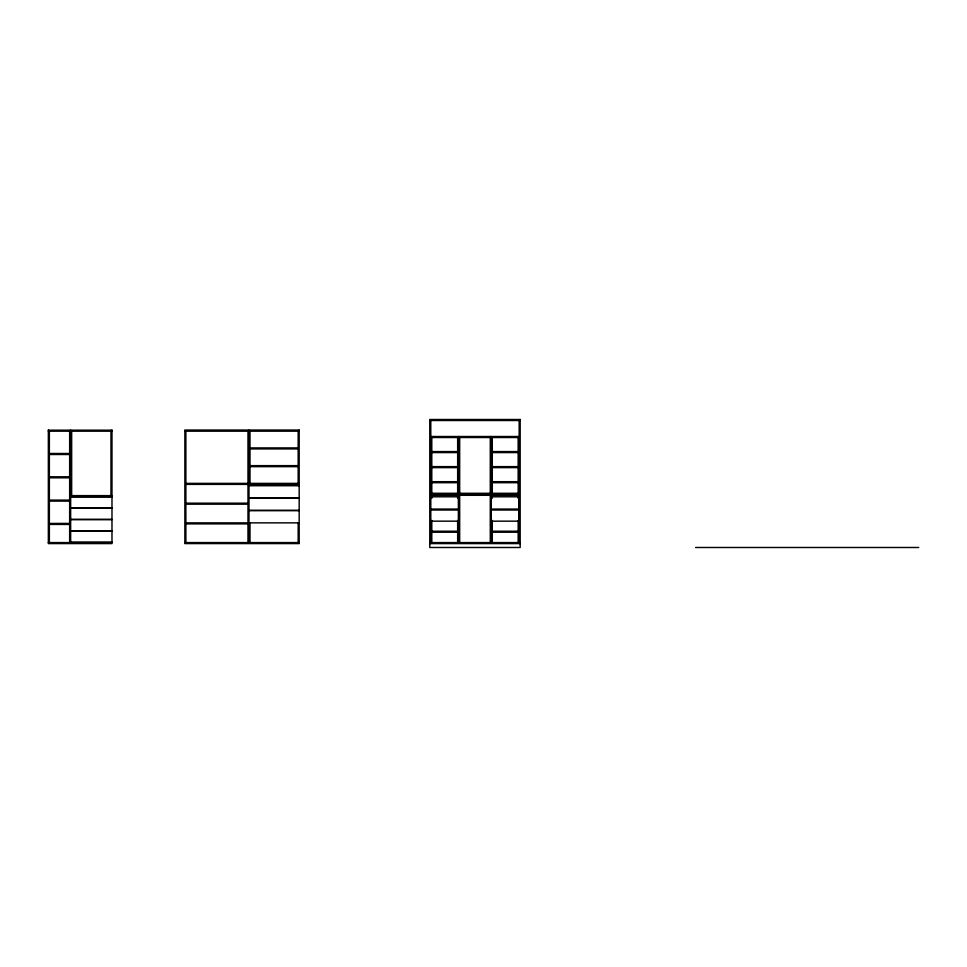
<?xml version="1.0" encoding="UTF-8"?>
<svg xmlns="http://www.w3.org/2000/svg" width="967" height="967" viewBox="0 0 967 967"><rect width="100%" height="100%" fill="white"/><g stroke="black" fill="none" stroke-linecap="round" stroke-linejoin="round"><path stroke-width="1.45" d="M429.783 420.512L520.173 420.512M48.35 430.182L111.979 430.182M48.35 431.185L111.979 431.185M184.866 431.185L299.178 431.185M430.786 436.516L519.17 436.516M430.786 437.519L519.17 437.519M249.994 447.914L298.174 447.914M249.994 448.918L298.174 448.918M431.79 451.577L457.657 451.577M492.288 451.577L518.167 451.577M431.79 452.58L457.657 452.58M492.288 452.58L518.167 452.58M49.353 453.487L69.648 453.487M49.353 454.502L69.648 454.502M249.994 465.647L298.174 465.647M431.79 466.626L457.657 466.626M492.288 466.626L518.167 466.626M249.994 466.65L298.174 466.65M431.79 467.629L457.657 467.629M492.288 467.629L518.167 467.629M49.353 476.804L69.648 476.804M49.353 477.807L69.648 477.807M431.79 481.687L457.657 481.687M492.288 481.687L518.167 481.687M431.79 482.69L457.657 482.69M492.288 482.69L518.167 482.69M185.869 483.379L247.987 483.379M248.99 483.379L299.178 483.379M185.869 484.382L247.987 484.382M248.99 484.382L299.178 484.382M248.99 485.386L299.178 485.386M249.099 485.615L299.178 485.615M430.786 493.291L519.17 493.291M430.786 494.294L519.17 494.294M430.786 495.297L519.17 495.297M70.651 495.624L111.979 495.624M70.651 496.627L111.979 496.627M70.772 496.857L111.979 496.857M430.786 496.796L458.443 496.796L458.443 509.065L430.786 509.065M491.284 496.796L518.953 496.796L518.953 509.065L491.284 509.065M249.099 497.884L299.178 497.884M249.099 498.102L299.178 498.102M49.353 500.108L69.648 500.108M49.353 501.111L69.648 501.111M185.869 503.178L247.987 503.178M185.869 504.182L247.987 504.182M70.772 508.013L111.979 508.013M70.772 508.231L111.979 508.231M430.786 510.02L458.443 510.02L458.443 521.165L430.786 521.165M491.284 510.02L518.953 510.02L518.953 521.165L491.284 521.165M249.099 510.371L299.178 510.371M249.099 510.6L299.178 510.6M70.772 519.388L111.979 519.388M70.772 519.605L111.979 519.605M185.869 522.869L247.987 522.869M249.099 522.869L299.178 522.869M49.353 523.425L69.648 523.425M185.869 523.872L247.987 523.872M49.353 524.428L69.648 524.428M70.772 530.762L111.979 530.762M70.772 530.98L111.979 530.98M431.79 531.209L457.657 531.209M492.288 531.209L518.167 531.209M431.79 532.213L457.657 532.213M492.288 532.213L518.167 532.213M70.772 542.136L111.979 542.136M48.35 542.584L111.979 542.584M184.866 542.584L299.178 542.584M429.783 542.584L520.173 542.584M429.783 543.587L520.173 543.587M695.587 547.491L918.65 547.491M519.17 420.512L519.17 542.584M518.167 437.519L518.167 493.291M518.167 495.297L518.167 498.247M518.167 520.415L518.167 542.584M492.288 437.519L492.288 493.291M492.288 495.297L492.288 498.247M492.288 520.415L492.288 542.584M491.284 436.516L491.284 542.584M490.281 437.519L490.281 493.291M490.281 495.297L490.281 542.584M459.676 437.519L459.676 493.291M459.676 495.297L459.676 542.584M458.66 436.516L458.66 542.584M457.657 437.519L457.657 493.291M457.657 495.297L457.657 498.247M457.657 520.415L457.657 542.584M431.79 437.519L431.79 493.291M431.79 495.297L431.79 498.247M431.79 520.415L431.79 542.584M430.786 420.512L430.786 542.584M298.174 431.185L298.174 483.379M298.174 523.014L298.174 542.584M249.994 431.185L249.994 483.379M249.994 523.014L249.994 542.584M248.99 430.182L248.99 542.584M247.987 431.185L247.987 542.584M185.869 431.185L185.869 542.584M111.979 430.049L111.979 543.587L48.35 543.587L48.35 430.049M110.975 431.185L110.975 495.624M71.655 431.185L71.655 495.624M70.651 430.182L70.651 542.584M69.648 431.185L69.648 542.584M49.353 431.185L49.353 542.584M520.173 419.509L429.783 419.509L429.783 547.491L520.173 547.491L520.173 419.509M299.178 430.049L184.866 430.049L184.866 543.587L299.178 543.587L299.178 430.049"/></g></svg>
